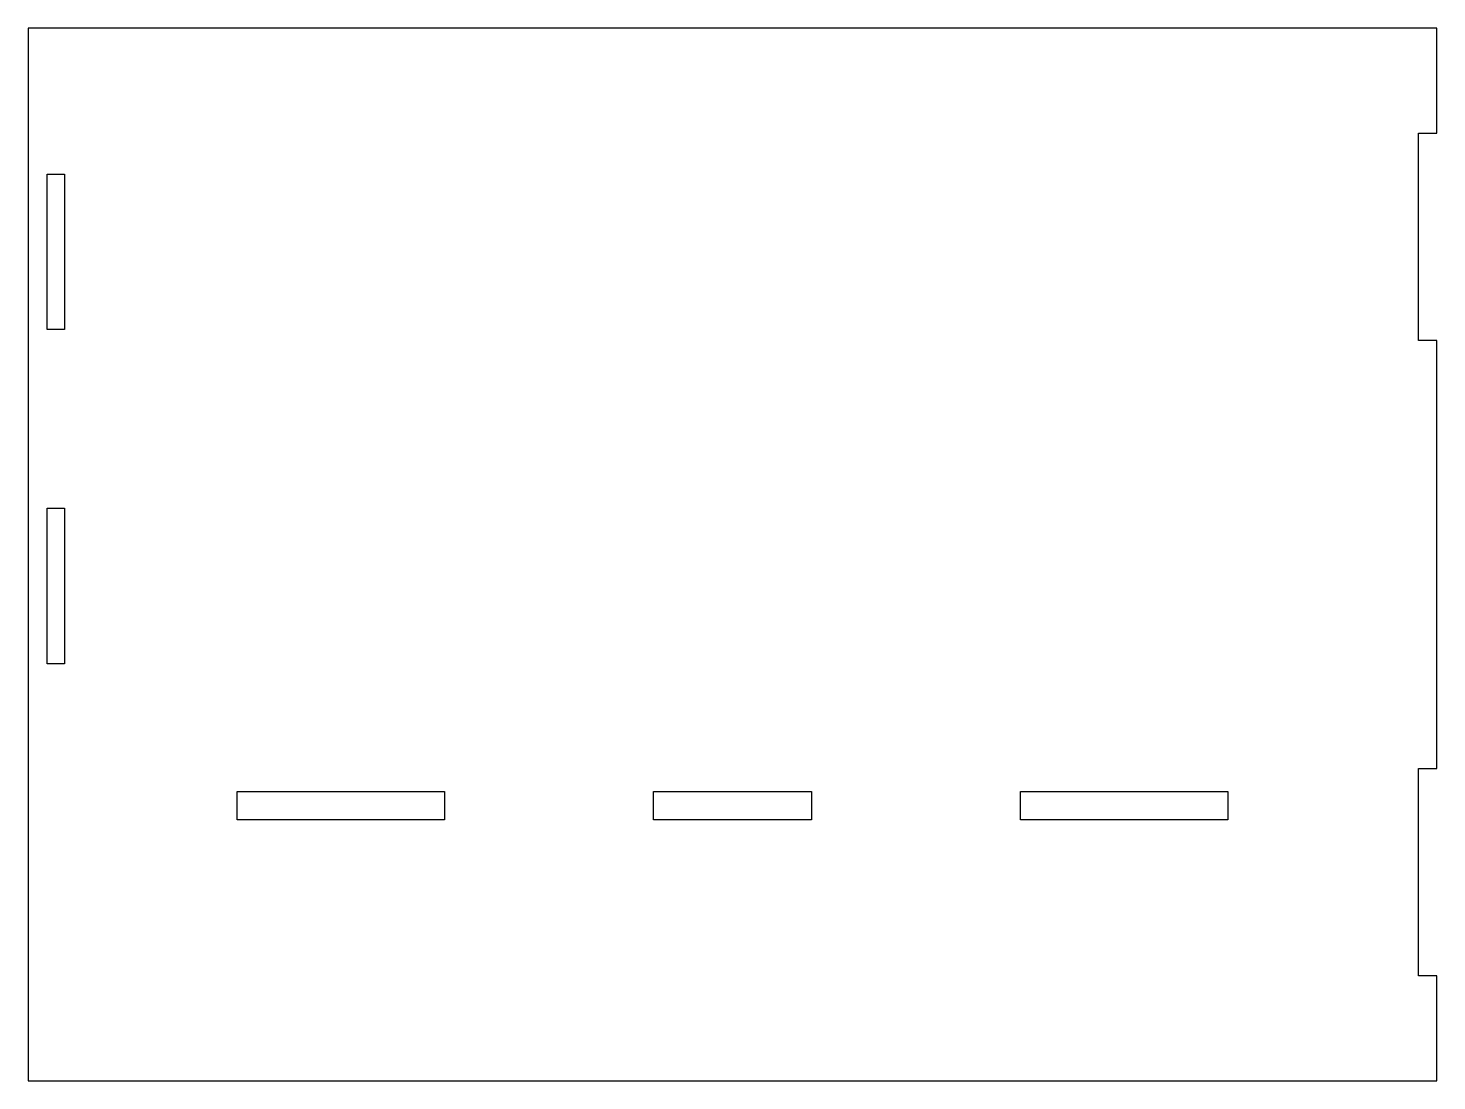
# Model space of a CAD drawing. Header units: millimetres. Extents: x -135 to 135, y -101 to 101.
import ezdxf

# ---------------------------------------------------------------- set-up
doc = ezdxf.new("R2010")
doc.units = ezdxf.units.MM
doc.layers.add('CUTOUTS', color=1, linetype='CONTINUOUS')
doc.layers.add('PERIMETER', color=5, linetype='CONTINUOUS')

msp = doc.modelspace()

# ---------------------------------------------------------------- linework, layer by layer
at = {"layer": 'CUTOUTS'}
for p, q in [((-131.675, 43.225), (-131.675, 73.075)), ((-131.675, 73.075), (-128.325, 73.075)), ((-128.325, 73.075), (-128.325, 43.225)), ((-128.325, 43.225), (-131.675, 43.225)), ((-131.675, -20.975), (-131.675, 8.875)), ((-131.675, 8.875), (-128.325, 8.875)), ((-128.325, 8.875), (-128.325, -20.975)), ((-128.325, -20.975), (-131.675, -20.975)), ((-95.175, -45.525), (-55.325, -45.525)), ((-95.175, -50.975), (-95.175, -45.525)), ((-55.325, -45.525), (-55.325, -50.975)), ((-15.175, -50.975), (-15.175, -45.525)), ((-15.175, -45.525), (15.175, -45.525)), ((15.175, -45.525), (15.175, -50.975)), ((55.325, -45.525), (95.175, -45.525)), ((55.325, -50.975), (55.325, -45.525)), ((95.175, -45.525), (95.175, -50.975)), ((-55.325, -50.975), (-95.175, -50.975)), ((15.175, -50.975), (-15.175, -50.975)), ((95.175, -50.975), (55.325, -50.975))]:
    msp.add_line(p, q, dxfattribs=at)
at = {"layer": 'PERIMETER'}
for p, q in [((135.325, 101.125), (-135.325, 101.125)), ((-135.325, 101.125), (-135.325, -101.125)), ((135.325, 80.975), (135.325, 101.125)), ((131.825, 41.125), (131.825, 80.975)), ((131.825, 80.975), (135.325, 80.975)), ((135.325, 41.125), (131.825, 41.125)), ((135.325, -41.125), (135.325, 41.125)), ((131.825, -80.975), (131.825, -41.125)), ((131.825, -41.125), (135.325, -41.125)), ((135.325, -80.975), (131.825, -80.975)), ((135.325, -101.125), (135.325, -80.975)), ((-135.325, -101.125), (135.325, -101.125))]:
    msp.add_line(p, q, dxfattribs=at)

doc.saveas('drawing.dxf')
